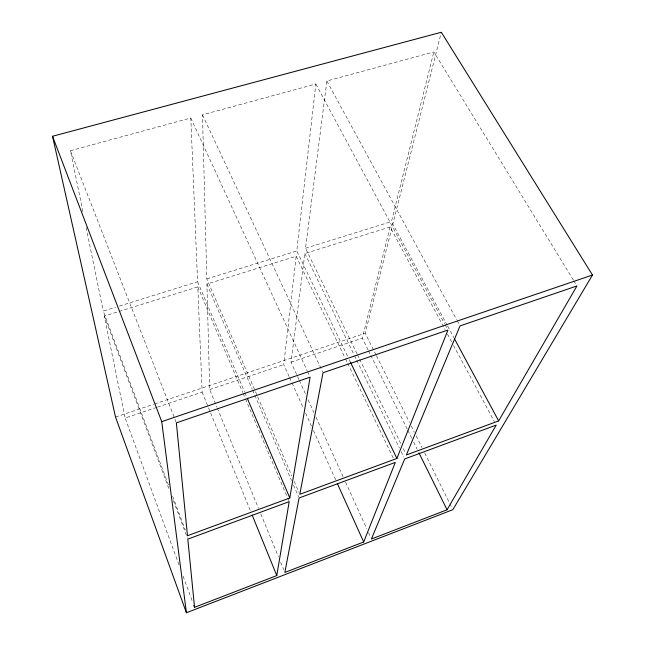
<?xml version="1.0" encoding="UTF-8"?>
<svg xmlns="http://www.w3.org/2000/svg" width="645" height="645" viewBox="0 0 645 645"><rect width="100%" height="100%" fill="white"/><g stroke="black" fill="none" stroke-linecap="round" stroke-linejoin="round"><path stroke-width="0.48" stroke-dasharray="3.23 2.42" d="M289.113 376.503L283.76 364.619L296.152 256.242L206.924 284.058L209.698 389.556L216.946 407.197M347.486 356.08L296.756 250.978L315.856 83.995L202.49 114.818L206.795 278.922L291.798 475.808M298.933 379.583L291.024 362.176L304.875 253.525L390.096 226.951L445.058 329.555M357.056 353.863L305.545 248.252L326.87 81.004L433.827 51.923L573.3 279.938M368.118 349.913L362.313 338.173L390.096 226.951M447.187 325.233L391.442 221.574L433.827 51.923M375.954 354.839L365.231 333.231L441.317 32.25M179.004 564.947L125.146 418.016L156.517 407.455M157.469 407.14L202.143 392.096L197.797 286.904L104.28 316.066L125.146 418.016M209.698 389.556L283.76 364.619M291.024 362.176L362.313 338.173M115.528 417.065L153.647 404.262M154.598 403.947L365.231 333.231M168.45 484.967L103.256 311.075L115.64 307.23M119.454 306.044L197.58 281.776L190.807 117.995L70.434 150.728L83.318 213.689M206.795 278.922L296.756 250.978M305.545 248.252L391.442 221.574M573.824 280.793L575.921 284.219M326.87 81.004L456.668 319.718M457.144 320.605L459.546 325.024M447.662 326.12L453.854 337.633M315.856 83.995L444.623 323.838M445.098 324.725L447.477 329.152M447.42 333.981L451.685 341.939M453.58 345.478L494.328 421.548M376.406 355.742L409.478 422.362M411.268 425.966L414.396 432.271M416.178 435.867L421.991 447.574M424.676 452.975L451.935 507.897M368.561 350.815L370.343 354.428M370.794 355.331L407.366 429.401M407.817 430.304L411.833 438.431M413.614 442.043L417.178 449.267M357.491 354.766L359.257 358.378M359.692 359.281L400.634 443.236M403.278 448.646L405.479 453.161M304.875 253.525L354.137 354.871M354.573 355.774L356.33 359.394M356.774 360.297L399.432 448.065M401.198 451.685L403.834 457.12M349.227 359.7L350.541 362.417M296.152 256.242L345.091 357.959M345.526 358.862L347.268 362.498M347.711 363.409L393.579 458.764M202.49 114.818L322.597 371.826M190.807 117.995L307.165 370.762M307.584 371.681L309.269 375.325M299.353 380.502L305.601 394.24M308.1 399.739L313.93 412.566M316.01 417.146L343.503 477.623M345.583 482.202L366.828 528.932M368.497 532.601L370.577 537.18M289.524 377.422L291.588 381.993M292 382.904L303.118 407.592M305.593 413.074L311.358 425.877M313.422 430.449L335.666 479.824M294.193 481.355L298.982 492.441M206.924 284.058L252.203 389.185M252.606 390.104L291.532 480.469M293.515 485.08L298.675 497.069M197.58 281.776L244.487 391.725M244.882 392.644L246.85 397.264M197.797 286.904L242.705 392.426M243.1 393.353L245.076 397.981M245.463 398.9L287.227 497.013M287.622 497.94L288.807 500.722M217.325 408.124L258.516 508.389M260.806 513.96L278.35 556.667M280.639 562.238L283.695 569.672M202.143 392.096L250.639 511.308M70.434 150.728L175.996 421.935M172.683 496.247L185.365 530.093M104.28 316.066L169.49 490.192M173.368 500.544L187.461 538.196M183.148 576.251L192.815 602.624M86.14 227.459L103.256 311.075"/><path stroke-width="0.97" d="M276.786 575.566L289.202 501.641L187.816 539.131L194.54 607.332L276.786 575.566L252.155 515.033M289.815 497.972L310.108 377.156L176.359 422.87L187.477 535.729L289.815 497.972L247.245 398.191M363.683 541.994L395.329 462.392L299.078 497.988L284.832 572.454L363.683 541.994L337.319 483.476M396.893 458.458L447.953 330.038L323.024 372.737L299.78 494.296L396.893 458.458L350.541 362.417M447.066 509.784L496.223 425.087L404.713 458.926L371.407 539.01L447.066 509.784L418.968 452.879M498.641 420.919L576.977 285.937L460.03 325.91L406.358 454.967L498.641 420.919L454.33 338.52M592.481 275.028L452.83 509.695L186.413 612.75L115.528 417.065L52.519 136.272L441.317 32.25L592.481 275.028L161.742 421.637L186.413 612.75M52.519 136.272L161.742 421.637M193.847 605.453L194.54 607.332"/></g></svg>
